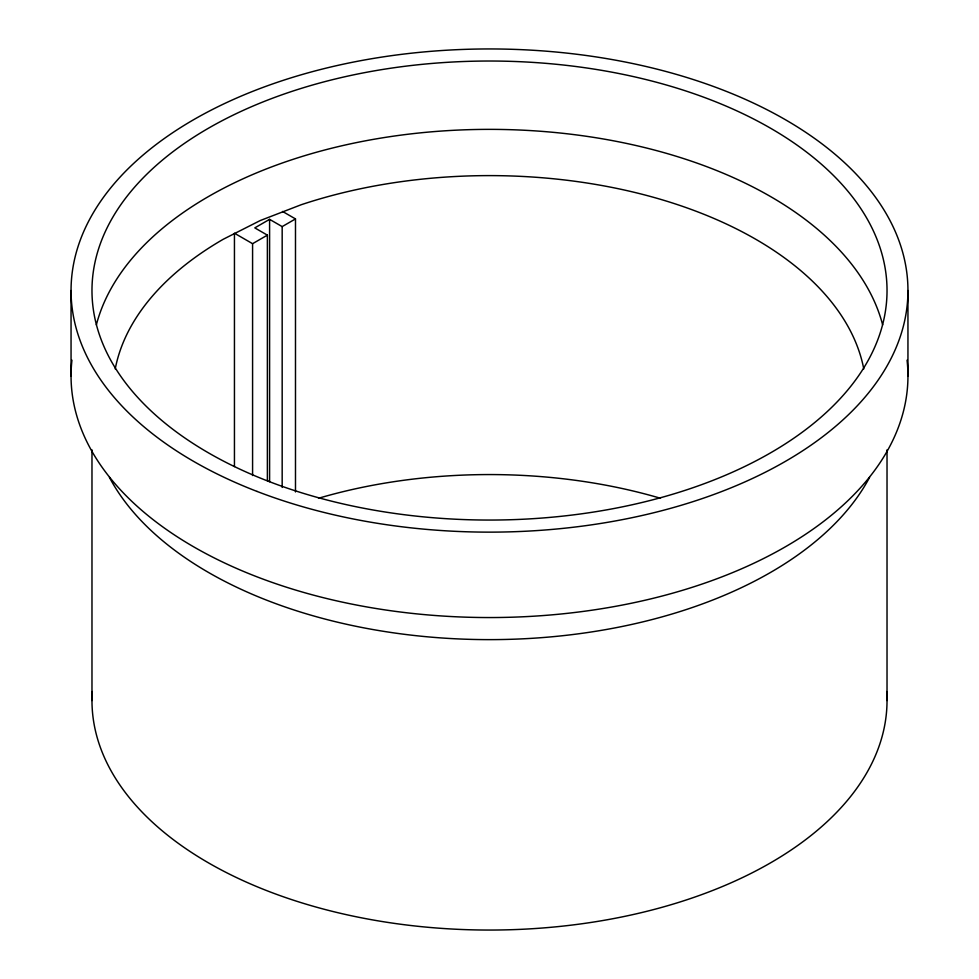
<?xml version="1.0" encoding="UTF-8"?>
<svg xmlns="http://www.w3.org/2000/svg" width="979" height="979" viewBox="0 0 979 979"><rect width="100%" height="100%" fill="white"/><g stroke="black" fill="none" stroke-linecap="round" stroke-linejoin="round"><path stroke-width="1.47" d="M295.487 491.947L295.487 218.917L282.172 226.602L269.592 219.345L254.797 227.887L267.377 235.144L267.377 480.713M234.446 466.579L234.446 233.21L252.582 243.685L267.377 235.144M282.539 211.44L295.487 218.917M907.949 290.543L907.949 375.96M887.023 449.863L887.023 700.536M282.172 226.602L282.172 487.432M269.592 219.345L269.592 481.692M252.582 243.685L252.582 475.525M91.977 449.863L91.977 700.536M71.051 290.543L71.051 375.96M907.056 360.162A418.449 241.593 0 0 1 489.5 617.553A418.449 241.593 0 0 1 71.944 360.162M869.56 477.397A397.523 229.514 0 0 1 489.5 639.63A397.523 229.514 0 0 1 109.44 477.397M886.717 691.529A397.523 229.514 0 0 1 489.5 930.05A397.523 229.514 0 0 1 92.283 691.529M115.228 368.899A376.609 217.436 0 0 1 223.2 239.292L260.243 220.544L301.202 204.733A376.609 217.436 0 0 1 863.772 368.899M96.358 324.857A397.523 229.514 0 0 1 489.5 129.363A397.523 229.514 0 0 1 882.642 324.857M318.53 498.262A376.609 217.436 0 0 1 660.47 498.262M257.024 491.421A418.449 241.593 0 0 0 907.056 306.341A418.449 241.593 0 0 0 304.42 73.866A418.449 241.593 0 0 0 257.024 491.421M268.65 481.374A397.523 229.514 0 0 0 886.179 305.546A397.523 229.514 0 0 0 313.672 84.696A397.523 229.514 0 0 0 268.65 481.374"/></g></svg>
